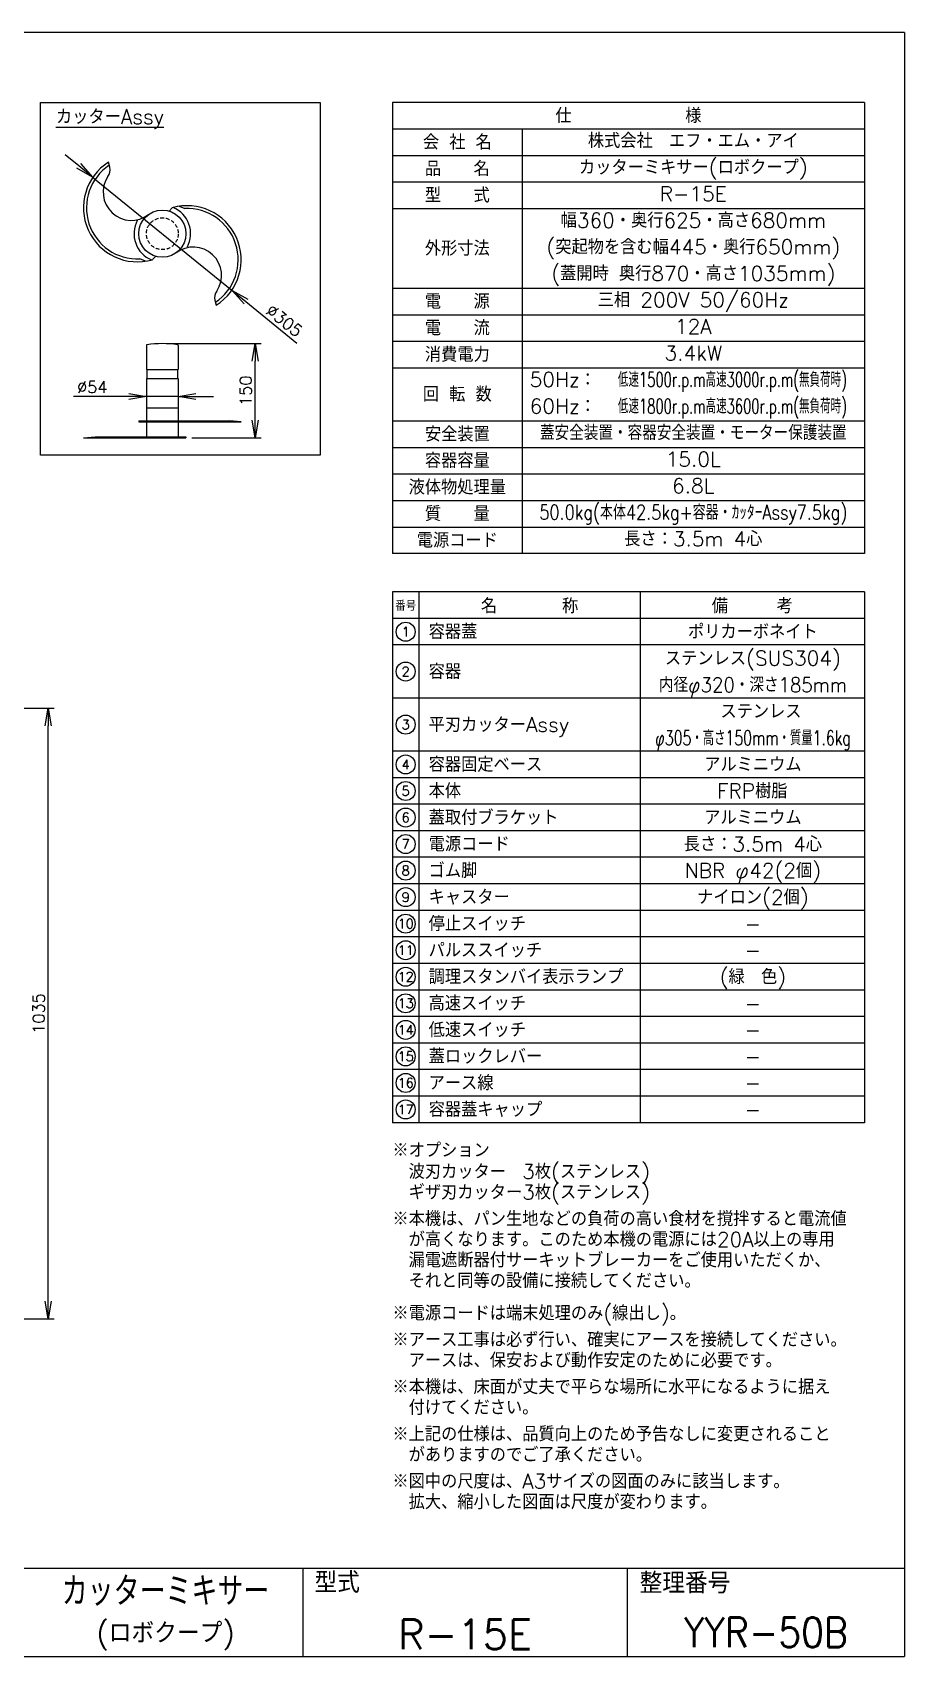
# Model space of a CAD drawing. Extents: x 230 to 4050, y 0 to 2754.
# Drawn here: x 2572 to 4050, y 0 to 2754 of the extents above; entities that cross this region are included whole.
import ezdxf
from ezdxf.enums import TextEntityAlignment as Align

# ---------------------------------------------------------------- set-up
doc = ezdxf.new("R2010")
doc.units = 0
doc.header["$PDMODE"] = 3
doc.linetypes.add('HIDDEN', pattern=[9.525, 6.35, -3.175])
doc.layers.get('0').update_dxf_attribs({"linetype": 'CONTINUOUS'})
doc.layers.get('DEFPOINTS').update_dxf_attribs({"linetype": 'CONTINUOUS'})
for name, color, linetype in [('DANMEN', 7, 'CONTINUOUS'), ('SIYOU', 7, 'CONTINUOUS'), ('SUNPOU', 7, 'CONTINUOUS'), ('WAKU', 7, 'CONTINUOUS')]:
    doc.layers.add(name, color=color, linetype=linetype)
doc.styles.get("Standard").update_dxf_attribs({"font": 'SIMPLEX.shx', "bigfont": 'extfont.shx'})
doc.dimstyles.get("Standard").update_dxf_attribs({"dimscale": 10, "dimtxt": 2, "dimasz": 3, "dimexe": 1, "dimexo": 1, "dimgap": 0.6, "dimtad": 3, "dimdec": 0, "dimzin": 0, "dimdsep": 46, "dimtxsty": 'STANDARD', "dimblk1": 'OPEN', "dimblk2": 'OPEN', "dimsah": 1, "dimcen": 1.5, "dimadec": 0, "dimazin": 0, "dimtfac": 1, "dimtdec": 0, "dimtmove": 0, "dimatfit": 0, "dimldrblk": 'DOTSMALL', "dimfxl": 1, "dimtvp": 1, "dimtolj": 1, "dimtzin": 0, "dimarcsym": 0})

# ---------------------------------------------------------------- blocks, each defined once
blk = doc.blocks.new('_OPEN')
at = {"color": 0, "linetype": 'ByBlock'}
for p, q in [((-1, 0.167), (0, 0)), ((0, 0), (-1, -0.167)), ((0, 0), (-1, 0))]:
    blk.add_line(p, q, dxfattribs=at)
blk = doc.blocks.new('*D3')
at = {"layer": 'DEFPOINTS', "color": 0}
for p in [(2168.8, 1607.8), (2598.5, 1607.8), (2240.5, 572.7)]:
    blk.add_point(p, dxfattribs=at)
at = {"layer": 'SUNPOU', "color": 0, "lineweight": -2}
for p, q in [((2178.8, 1607.8), (2608.5, 1607.8)), ((2598.5, 602.7), (2598.5, 1577.8)), ((2250.5, 572.7), (2608.5, 572.7))]:
    blk.add_line(p, q, dxfattribs=at)
at = {"layer": 'SUNPOU', "color": 0, "lineweight": -2, "xscale": 30, "yscale": 30, "zscale": 30}
for p, rotation in [((2598.5, 1607.8), 90), ((2598.5, 572.7), 270)]:
    blk.add_blockref('_OPEN', p, dxfattribs=dict(at, rotation=rotation))
at = {"layer": 'SUNPOU', "color": 0, "insert": (2582.5, 1090.2), "char_height": 20, "attachment_point": 5, "rotation": 90}
blk.add_mtext('\\A1;1035', dxfattribs=at)
blk = doc.blocks.new('_DotSmall')
at = {"color": 0, "linetype": 'ByBlock', "const_width": 0.5}
blk.add_lwpolyline([(-0.0625, 0, 1), (0.0625, 0, 1)], format="xyb", close=True, dxfattribs=at)
blk = doc.blocks.new('*D15')
at = {"layer": 'DEFPOINTS', "color": 0}
for p in [(2792.1, 2226.1), (2949.3, 2226.1), (2832, 2066.1)]:
    blk.add_point(p, dxfattribs=at)
at = {"layer": 'SUNPOU', "color": 0, "lineweight": -2}
for p, q in [((2802.1, 2226.1), (2959.3, 2226.1)), ((2949.3, 2096.1), (2949.3, 2196.1)), ((2842, 2066.1), (2959.3, 2066.1))]:
    blk.add_line(p, q, dxfattribs=at)
at = {"layer": 'SUNPOU', "color": 0, "lineweight": -2, "xscale": 30, "yscale": 30, "zscale": 30}
for p, rotation in [((2949.3, 2226.1), 90), ((2949.3, 2066.1), 270)]:
    blk.add_blockref('_OPEN', p, dxfattribs=dict(at, rotation=rotation))
at = {"layer": 'SUNPOU', "color": 0, "insert": (2933.3, 2146.1), "char_height": 20, "attachment_point": 5, "rotation": 90}
blk.add_mtext('\\A1;150', dxfattribs=at)
blk = doc.blocks.new('*D16')
at = {"layer": 'DEFPOINTS', "color": 0}
for p in [(2765, 2136.3), (2819, 2136.3), (2819, 2136.3)]:
    blk.add_point(p, dxfattribs=at)
at = {"layer": 'SUNPOU', "color": 0, "lineweight": -2}
for p, q in [((2735, 2136.3), (2641.6, 2136.3)), ((2819, 2136.3), (2765, 2136.3)), ((2849, 2136.3), (2879, 2136.3))]:
    blk.add_line(p, q, dxfattribs=at)
at = {"layer": 'SUNPOU', "color": 0, "lineweight": -2, "xscale": 30, "yscale": 30, "zscale": 30}
blk.add_blockref('_OPEN', (2765, 2136.3), dxfattribs=at)
at = {"layer": 'SUNPOU', "color": 0, "lineweight": -2, "xscale": 30, "yscale": 30, "zscale": 30, "rotation": 180}
blk.add_blockref('_OPEN', (2819, 2136.3), dxfattribs=at)
at = {"layer": 'SUNPOU', "color": 0, "insert": (2673.3, 2152.3), "char_height": 20, "attachment_point": 5}
blk.add_mtext('\\A1;%%c54', dxfattribs=at)
blk = doc.blocks.new('*D30')
at = {"layer": 'DEFPOINTS', "color": 0}
for p in [(2673.7, 2508.4), (2910.4, 2316.1)]:
    blk.add_point(p, dxfattribs=at)
at = {"layer": 'SUNPOU', "color": 0, "lineweight": -2}
for p, q in [((2650.4, 2527.3), (2627.1, 2546.2)), ((2673.7, 2508.4), (2910.4, 2316.1)), ((2933.7, 2297.2), (3020.2, 2226.9))]:
    blk.add_line(p, q, dxfattribs=at)
at = {"layer": 'SUNPOU', "color": 0, "lineweight": -2, "xscale": 30, "yscale": 30, "zscale": 30}
for p, rotation in [((2673.7, 2508.4), 320.9109626430612), ((2910.4, 2316.1), 140.9109626430612)]:
    blk.add_blockref('_OPEN', p, dxfattribs=dict(at, rotation=rotation))
at = {"layer": 'SUNPOU', "color": 0, "insert": (2998.7, 2265), "char_height": 20, "attachment_point": 5, "rotation": 320.911}
blk.add_mtext('\\A1;∅305', dxfattribs=at)

msp = doc.modelspace()

# ---------------------------------------------------------------- linework, layer by layer
at = {"color": 2}
for p, q in [((2703, 2524.9), (2700.8, 2533.5)), ((2803.4, 2450.6), (2808.9, 2456.2)), ((2820.7, 2459), (2830, 2455)), ((2763.4, 2365.6), (2754, 2369.5)), ((2780.6, 2373.9), (2775.2, 2368.4)), ((2881.1, 2299.6), (2883.3, 2291.1)), ((2765, 2223), (2765, 2182.1)), ((2792, 2226.1), (2792, 2226.1)), ((2819, 2223), (2819, 2182.1)), ((2765, 2182.1), (2819, 2182.1)), ((2766, 2182.1), (2766, 2167.1)), ((2818, 2182.1), (2818, 2167.1)), ((2765, 2167.1), (2819, 2167.1)), ((2765, 2167.1), (2765, 2095.1)), ((2819, 2167.1), (2819, 2095.1)), ((2752, 2095.1), (2905.7, 2095.1)), ((2752, 2095.1), (2752, 2093.1)), ((2752, 2093.1), (2925.7, 2093.1)), ((2765, 2117.1), (2819, 2117.1)), ((2765, 2093.1), (2765, 2068.1)), ((2819, 2093.1), (2819, 2068.1)), ((2925.7, 2093.1), (2905.7, 2095.1)), ((2658.4, 2066.1), (2678.4, 2068.1)), ((2658.4, 2066.1), (2832, 2066.1)), ((2678.4, 2068.1), (2832, 2068.1)), ((2832, 2068.1), (2832, 2066.1))]:
    msp.add_line(p, q, dxfattribs=at)
msp.add_circle((2792, 2412.3), 40, dxfattribs=at)
for centre, radius, start, end in [((2749.8, 2456.2), 91.5, 122.4277, 286.0623), ((2750.2, 2456.2), 86.8, 123.7056, 272.5139), ((2739.6, 2482.8), 47.9, 146.2405, 307.5373), ((2685.5, 2520.5), 18, 322.2339, 14.1758), ((2834.2, 2368.3), 91.5, 302.4277, 106.0623), ((2792, 2412.3), 48, 332.0905, 67.5044), ((2833.8, 2368.3), 86.8, 303.7056, 92.5139), ((2792, 2412.3), 48, 152.0905, 247.5044), ((2844.5, 2341.7), 47.9, 326.2405, 127.5373), ((2898.6, 2304), 18, 142.2339, 194.1758), ((2766, 2223), 1, 99.0166, 180), ((2792, 2059), 167, 80.9978, 99.0166), ((2818, 2223), 1, 0, 80.9978)]:
    msp.add_arc(centre, radius, start, end, dxfattribs=at)
at = {"layer": 'DANMEN', "color": 2, "linetype": 'HIDDEN'}
msp.add_circle((2792, 2412.3), 27, dxfattribs=at)
at = {"layer": 'SIYOU', "color": 6}
for p, q in [((3982, 2635), (3182, 2635)), ((3182, 2635), (3182, 1870)), ((3982, 2635), (3982, 1870)), ((3182, 2455), (3982, 2455)), ((3982, 1870), (3182, 1870)), ((3182, 1805), (3182, 905)), ((3982, 1805), (3182, 1805)), ((3982, 1805), (3982, 905)), ((3982, 905), (3182, 905))]:
    msp.add_line(p, q, dxfattribs=at)
at = {"layer": 'SIYOU', "color": 7}
for p, q in [((3182, 2590), (3982, 2590)), ((3402, 2590), (3402, 1870)), ((3182, 2545), (3982, 2545)), ((3182, 2500), (3982, 2500)), ((3182, 2320), (3982, 2320)), ((3182, 2275), (3982, 2275)), ((3182, 2230), (3982, 2230)), ((3182, 2185), (3982, 2185)), ((3182, 2095), (3982, 2095)), ((3182, 2050), (3982, 2050)), ((3182, 2005), (3982, 2005)), ((3182, 1960), (3982, 1960)), ((3182, 1915), (3982, 1915)), ((3227, 1805), (3227, 905)), ((3602, 1805), (3602, 905)), ((3982, 1760), (3182, 1760)), ((3982, 1715), (3182, 1715)), ((3982, 1625), (3182, 1625)), ((3982, 1535), (3182, 1535)), ((3982, 1490), (3182, 1490)), ((3982, 1445), (3182, 1445)), ((3982, 1400), (3182, 1400)), ((3982, 1355), (3182, 1355)), ((3982, 1310), (3182, 1310)), ((3982, 1265), (3182, 1265)), ((3982, 1220), (3182, 1220)), ((3982, 1175), (3182, 1175)), ((3982, 1130), (3182, 1130)), ((3982, 1085), (3182, 1085)), ((3982, 1040), (3182, 1040)), ((3982, 995), (3182, 995)), ((3982, 950), (3182, 950))]:
    msp.add_line(p, q, dxfattribs=at)
msp.add_lwpolyline([(2585.4, 2635), (3059.3, 2635), (3059.3, 2036.9), (2585.4, 2036.9)], close=True, dxfattribs=at)
at = {"layer": 'SIYOU'}
for centre in [(3204.5, 1737.5), (3204.5, 1670), (3204.5, 1580), (3204.5, 1512.5), (3204.5, 1467.5), (3204.5, 1422.5), (3204.5, 1377.5), (3204.5, 1332.5), (3204.5, 1287.5), (3204.5, 1242.5), (3204.5, 1197.5), (3204.5, 1152.5), (3204.5, 1107.5), (3204.5, 1062.5), (3204.5, 1017.5), (3204.5, 972.5), (3204.5, 927.5)]:
    msp.add_circle(centre, 16.1, dxfattribs=at)
at = {"layer": 'WAKU', "color": 6}
for p, q in [((4050, 2753.5), (230, 2753.5)), ((4050, 2753.5), (4050, 0)), ((230, 150), (4050, 150)), ((230, 0), (4050, 0))]:
    msp.add_line(p, q, dxfattribs=at)
at = {"layer": 'WAKU', "color": 7}
for p, q in [((3030, 150), (3030, 0)), ((3580, 150), (3580, 0))]:
    msp.add_line(p, q, dxfattribs=at)

# ---------------------------------------------------------------- texts
at = {"layer": 'SIYOU', "color": 1}
for s, p in [('%%UカッターAssy', (2611.7, 2598.2)), ('※オプション', (3182, 846)), ('\u3000波刃カッター\u30003枚(ステンレス)', (3182, 809.7)), ('\u3000ギザ刃カッター3枚(ステンレス)', (3182, 774.7)), ('※本機は、パン生地などの負荷の高い食材を撹拌すると電流値', (3182, 729.7)), ('\u3000が高くなります。このため本機の電源には20A以上の専用', (3182, 694.7)), ('\u3000漏電遮断器付サーキットブレーカーをご使用いただくか、', (3182, 659.7)), ('\u3000それと同等の設備に接続してください。', (3182, 624.7)), ('※電源コードは端末処理のみ(線出し)。', (3182, 569.7)), ('※アース工事は必ず行い、確実にアースを接続してください。', (3182, 524.7)), ('\u3000アースは、保安および動作安定のために必要です。', (3182, 489.7)), ('※本機は、床面が丈夫で平らな場所に水平になるように据え', (3182, 444.7)), ('\u3000付けてください。', (3182, 409.7)), ('※上記の仕様は、品質向上のため予告なしに変更されること', (3182, 364.7)), ('\u3000がありますのでご了承ください。', (3182, 329.7)), ('※図中の尺度は、A3サイズの図面のみに該当します。', (3182, 284.7)), ('\u3000拡大、縮小した図面は尺度が変わります。', (3182, 249.7))]:
    msp.add_text(s, height=25, dxfattribs=at).set_placement(p)
at = {"layer": 'SIYOU'}
for s, p in [('仕\u3000\u3000\u3000\u3000\u3000\u3000\u3000様', (3582, 2612.5)), ('会 社 名', (3292, 2567.5)), ('品\u3000\u3000名', (3292, 2522.5)), ('型\u3000\u3000式', (3292, 2477.5)), ('外形寸法', (3292, 2387.5)), ('電\u3000\u3000源', (3292, 2297.5)), ('電\u3000\u3000流', (3292, 2252.5)), ('消費電力', (3292, 2207.5)), ('回 転 数', (3292, 2140)), ('安全装置', (3292.1, 2072.5)), ('容器容量', (3292, 2027.5)), ('液体物処理量', (3292, 1982.5)), ('質\u3000\u3000量', (3292, 1937.5)), ('電源コード', (3292, 1892.5))]:
    msp.add_text(s, height=25, dxfattribs=at).set_placement(p, align=Align.MIDDLE_CENTER)
at = {"layer": 'SIYOU', "color": 1}
for s, p in [('株式会社\u3000エフ・エム・アイ', (3692, 2570)), ('カッターミキサー(ロボクープ)', (3692, 2525)), ('R-15E', (3692, 2480)), ('幅360・奥行625・高さ680mm', (3692, 2435)), ('(突起物を含む幅445・奥行650mm)', (3692, 2390)), ('(蓋開時 奥行870・高さ1035mm)', (3692, 2345)), ('三相 200V 50/60Hz', (3692, 2300)), ('12A', (3692, 2255)), ('3.4kW', (3692, 2210)), ('15.0L', (3692, 2030)), ('6.8L', (3692, 1985)), ('長さ：3.5m 4心', (3692, 1895)), ('ポリカーボネイト', (3793, 1737.5)), ('ステンレス(SUS304)', (3793, 1692.5)), ('\u3000ステンレス', (3793, 1602.5)), ('アルミニウム', (3793, 1512.5)), ('FRP樹脂', (3792, 1467.5)), ('アルミニウム', (3793, 1422.5)), ('長さ：3.5m 4心', (3793, 1377.5)), ('NBR φ42(2個)', (3793, 1332.5)), ('ナイロン(2個)', (3793, 1287.5)), ('-', (3793, 1242.5)), ('-', (3793, 1197.5)), ('(緑\u3000色)', (3793, 1152.5)), ('-', (3793, 1107.5)), ('-', (3793, 1062.5)), ('-', (3793, 1017.5)), ('-', (3793, 972.5)), ('-', (3793, 927.5))]:
    msp.add_text(s, height=25, dxfattribs=at).set_placement(p, align=Align.MIDDLE_CENTER)
for s, p in [('50Hz：', (3414.7, 2165)), ('60Hz：', (3414.7, 2120))]:
    msp.add_text(s, height=25, dxfattribs=at).set_placement(p, align=Align.MIDDLE_LEFT)
for s, width, p in [('低速1500r.p.m高速3000r.p.m(無負荷時)', 0.65, (3758.3, 2165)), ('低速1800r.p.m高速3600r.p.m(無負荷時)', 0.65, (3758.3, 2120)), ('蓋安全装置・容器安全装置・モーター保護装置', 0.9, (3692, 2075)), ('50.0kg(本体42.5kg+容器・ｶｯﾀｰAssy7.5kg)', 0.8, (3692, 1940)), ('内径φ320・深さ185mm', 0.9, (3793, 1647.5)), ('φ305・高さ150mm・質量1.6kg', 0.7, (3793, 1557.5))]:
    msp.add_text(s, height=25, dxfattribs=dict(at, width=width)).set_placement(p, align=Align.MIDDLE_CENTER)
at = {"layer": 'SIYOU'}
for s, height, p in [('番号', 16.07, (3204.5, 1782.5)), ('名\u3000\u3000\u3000\u3000称', 25, (3414.5, 1782.5)), ('備\u3000\u3000\u3000考', 25, (3792, 1782.5)), ('1', 16.1, (3204.5, 1737.5)), ('2', 16.1, (3204.5, 1670)), ('3', 16.1, (3204.5, 1580)), ('4', 16.1, (3204.5, 1512.5)), ('5', 16.1, (3204.5, 1467.5)), ('6', 16.1, (3204.5, 1422.5)), ('7', 16.1, (3204.5, 1377.5)), ('8', 16.1, (3204.5, 1332.5)), ('9', 16.1, (3204.5, 1287.5)), ('10', 16.07, (3204.5, 1242.5)), ('11', 16.07, (3204.5, 1197.5)), ('12', 16.07, (3204.5, 1152.5)), ('13', 16.07, (3204.5, 1107.5)), ('14', 16.07, (3204.5, 1062.5)), ('15', 16.07, (3204.5, 1017.5)), ('16', 16.07, (3204.5, 972.5)), ('17', 16.07, (3204.5, 927.5))]:
    msp.add_text(s, height=height, dxfattribs=at).set_placement(p, align=Align.MIDDLE)
for s, p in [('容器蓋', (3243.4, 1737.5)), ('容器', (3243.4, 1670)), ('平刃カッターAssy', (3243.4, 1580)), ('容器固定ベース', (3243.4, 1512.5)), ('本体', (3243.4, 1467.5)), ('蓋取付ブラケット', (3243.4, 1422.5)), ('電源コード', (3243.4, 1377.5)), ('ゴム脚', (3243.4, 1332.5)), ('キャスター', (3243.4, 1287.5)), ('停止スイッチ', (3243.4, 1242.5)), ('パルススイッチ', (3243.4, 1197.5)), ('調理スタンバイ表示ランプ', (3243.4, 1152.5)), ('高速スイッチ', (3243.4, 1107.5)), ('低速スイッチ', (3243.4, 1062.5)), ('蓋ロックレバー', (3243.4, 1017.5)), ('アース線', (3243.4, 972.5)), ('容器蓋キャップ', (3243.4, 927.5))]:
    msp.add_text(s, height=25, dxfattribs=at).set_placement(p, align=Align.MIDDLE_LEFT)
at = {"layer": 'WAKU', "color": 1, "width": 0.8}
msp.add_text('カッターミキサー', height=50, dxfattribs=at).set_placement((2797.4, 112.5), align=Align.MIDDLE)
at = {"layer": 'WAKU'}
for s, p in [('型式', (3049.9, 108)), ('整理番号', (3600.9, 107.1))]:
    msp.add_text(s, height=35, dxfattribs=at).set_placement(p)
at = {"layer": 'WAKU', "color": 1}
for s, height, p in [('(ロボクープ)', 35, (2797.4, 37.5)), ('R-15E', 50, (3305, 37.5))]:
    msp.add_text(s, height=height, dxfattribs=at).set_placement(p, align=Align.MIDDLE)
at = {"layer": 'WAKU', "color": 1, "width": 0.9}
msp.add_text('YYR-50B', height=50, dxfattribs=at).set_placement((3815, 16), align=Align.CENTER)

# ---------------------------------------------------------------- dimensions: what is measured, and where the dimension line sits
at = {"layer": 'SUNPOU'}
dim = msp.add_diameter_dim_2p(p1=(2673.7, 2508.4), p2=(2910.4, 2316.1), dimstyle='STANDARD', dxfattribs=at)
dim.commit()
dim.dimension.update_dxf_attribs({"geometry": '*D30', "text_midpoint": (2988.6, 2252.6), "dimtype": 163})
dim = msp.add_linear_dim(base=(2949.3, 2226.1), p1=(2832, 2066.1), p2=(2792.1, 2226.1), angle=90, text='150', dimstyle='STANDARD', dxfattribs=at)
dim.commit()
dim.dimension.update_dxf_attribs({"geometry": '*D15', "text_midpoint": (2933.3, 2146.1)})
dim = msp.add_linear_dim(base=(2819, 2136.3), p1=(2765, 2136.3), p2=(2819, 2136.3), text='%%c<>', dimstyle='STANDARD', dxfattribs=at)
dim.commit()
dim.dimension.update_dxf_attribs({"geometry": '*D16', "text_midpoint": (2673.3, 2136.3), "dimtype": 160})
dim = msp.add_linear_dim(base=(2598.5, 1607.8), p1=(2240.5, 572.7), p2=(2168.8, 1607.8), angle=90, dimstyle='STANDARD', dxfattribs=at)
dim.commit()
dim.dimension.update_dxf_attribs({"geometry": '*D3', "text_midpoint": (2582.5, 1090.2)})

doc.saveas('drawing.dxf')
